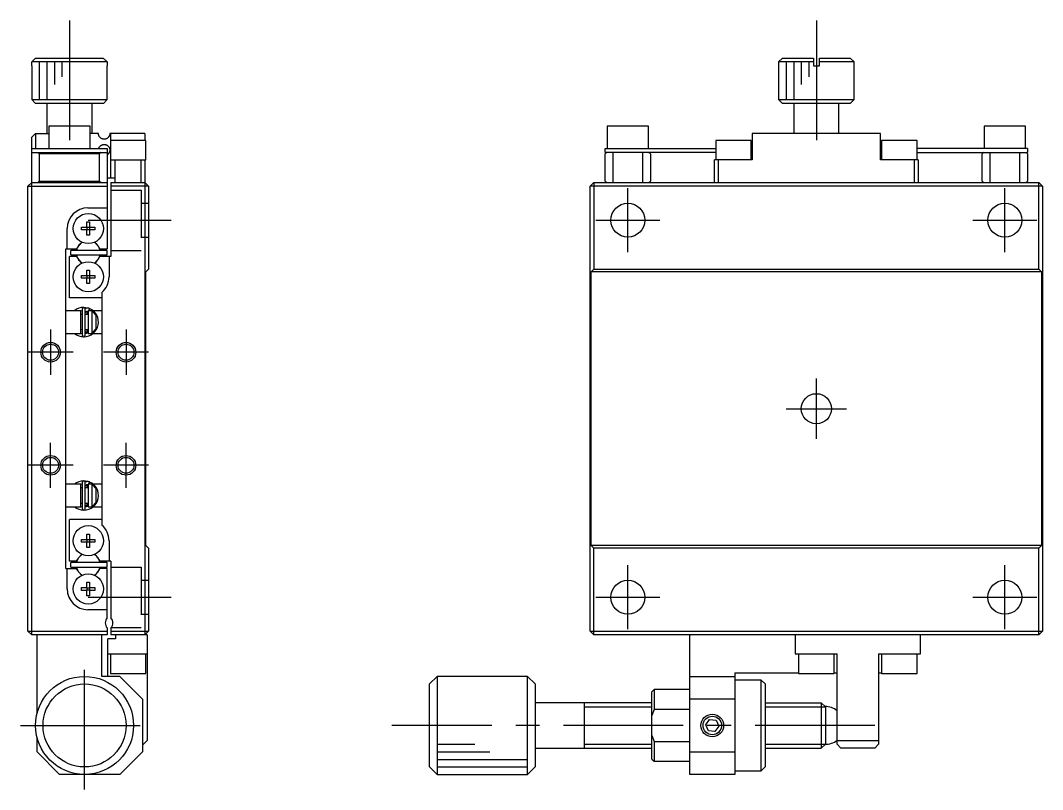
# Model space of a CAD drawing. Extents: x 0 to 305, y -8 to 162.
# Drawn here: x 169 to 304.6, y 60.5 to 162.5 of the extents above; entities that cross this region are included whole.
import ezdxf

# ---------------------------------------------------------------- set-up
doc = ezdxf.new("R2010")
doc.units = 0
doc.header["$LTSCALE"] = 0.5
doc.linetypes.add('CENTER', pattern=[50.8, 31.75, -6.35, 6.35, -6.35])
doc.linetypes.add('DASHED', pattern=[19.05, 12.7, -6.35])
for name, color, linetype in [('MSM_CENTER', 1, 'CENTER'), ('MSM_CONTINUOUS', 7, 'CONTINUOUS'), ('MSM_DASHED', 4, 'DASHED'), ('MSM_NARROW', 5, 'CONTINUOUS')]:
    doc.layers.add(name, color=color, linetype=linetype)

msp = doc.modelspace()

# ---------------------------------------------------------------- linework, layer by layer
at = {"layer": 'MSM_CENTER'}
for p, q in [((175.5, 162.5), (175.5, 146.5)), ((274.555071, 162.5), (274.555071, 145.5)), ((249.555071, 131.75), (249.555071, 140.25)), ((299.555071, 131.75), (299.555071, 140.25)), ((178, 136), (189, 136)), ((245.305071, 136), (253.805071, 136)), ((295.305071, 136), (303.805071, 136)), ((173, 121.500001), (173, 115.499999)), ((183, 121.500001), (183, 115.499999)), ((176.000002, 118.5), (169.999999, 118.5)), ((186.000002, 118.5), (179.999999, 118.5)), ((274.555071, 107), (274.555071, 115)), ((270.555071, 111), (278.555071, 111)), ((173, 100.499999), (173, 106.500001)), ((183, 100.499999), (183, 106.500001)), ((176.000002, 103.5), (169.999999, 103.5)), ((186.000002, 103.5), (179.999999, 103.5)), ((249.555071, 81.75), (249.555071, 90.25)), ((299.555071, 81.75), (299.555071, 90.25)), ((178, 86), (189, 86)), ((245.305071, 86), (253.805071, 86)), ((295.305071, 86), (303.805071, 86)), ((177.5, 60.5), (177.5, 77.5)), ((169, 69), (186, 69)), ((282.305071, 69), (218.255071, 69))]:
    msp.add_line(p, q, dxfattribs=at)
at = {"layer": 'MSM_CONTINUOUS'}
for p, q in [((170.516026, 157), (171.017813, 157.5)), ((171.017813, 157.5), (179.982187, 157.5)), ((179.982187, 157.5), (180.483974, 157)), ((270.055071, 157.5), (269.555071, 157)), ((270.055071, 157.5), (274.155071, 157.5)), ((274.155071, 157.5), (274.155071, 156.5)), ((274.955071, 156.5), (274.955071, 157.5)), ((274.955071, 157.5), (279.055071, 157.5)), ((279.555071, 157), (279.055071, 157.5)), ((170.5, 156.5), (170.516026, 156.5)), ((170.5, 156.5), (170.5, 152)), ((180.483974, 157), (170.516026, 157)), ((170.516026, 156.5), (170.516026, 157)), ((180.483974, 157), (180.483974, 156.5)), ((180.483974, 156.5), (180.5, 156.5)), ((180.5, 152), (180.5, 156.5)), ((274.155071, 157), (269.555071, 157)), ((269.555071, 157), (269.555071, 152)), ((274.155071, 156.5), (274.955071, 156.5)), ((279.555071, 157), (274.955071, 157)), ((279.555071, 152), (279.555071, 157)), ((170.5, 152), (180.5, 152)), ((170.5, 152), (171, 151.5)), ((180, 151.5), (180.5, 152)), ((269.555071, 152), (279.555071, 152)), ((269.555071, 152), (270.055071, 151.5)), ((279.055071, 151.5), (279.555071, 152)), ((180, 151.5), (171, 151.5)), ((172.5, 151.5), (172.5, 147.5)), ((178.5, 147.5), (178.5, 151.5)), ((279.055071, 151.5), (270.055071, 151.5)), ((271.555071, 151.5), (271.555071, 147.5)), ((277.555071, 147.5), (277.555071, 151.5)), ((178.25, 148.5), (172.75, 148.5)), ((172.75, 148.5), (172.75, 145.5)), ((178.25, 145.5), (178.25, 148.5)), ((252.305071, 148.5), (246.805071, 148.5)), ((246.805071, 148.5), (246.805071, 145.5)), ((252.305071, 145.5), (252.305071, 148.5)), ((302.305071, 148.5), (296.805071, 148.5)), ((296.805071, 148.5), (296.805071, 145.5)), ((302.305071, 145.5), (302.305071, 148.5)), ((171, 147.5), (170.5, 147)), ((170.5, 81), (170.5, 147)), ((171, 147.5), (171, 145.5)), ((171, 147.5), (172.75, 147.5)), ((179.35, 147.5), (178.25, 147.5)), ((179.350796, 147.465461), (179.35, 147.5)), ((179.353154, 147.43132), (179.350796, 147.465461)), ((179.357062, 147.397337), (179.353154, 147.43132)), ((179.3625, 147.363642), (179.357062, 147.397337)), ((179.368409, 147.334856), (179.3625, 147.363642)), ((179.375427, 147.306373), (179.368409, 147.334856)), ((179.383524, 147.278273), (179.375427, 147.306373)), ((179.391659, 147.253522), (179.383524, 147.278273)), ((179.400621, 147.229134), (179.391659, 147.253522)), ((179.410384, 147.205162), (179.400621, 147.229134)), ((179.421823, 147.179728), (179.410384, 147.205162)), ((179.434146, 147.154838), (179.421823, 147.179728)), ((179.44731, 147.130548), (179.434146, 147.154838)), ((179.456499, 147.114764), (179.44731, 147.130548)), ((179.466035, 147.099265), (179.456499, 147.114764)), ((179.485923, 147.069409), (179.466035, 147.099265)), ((179.507033, 147.040773), (179.485923, 147.069409)), ((179.523301, 147.020504), (179.507033, 147.040773)), ((179.540146, 147.000938), (179.523301, 147.020504)), ((179.557519, 146.982106), (179.540146, 147.000938)), ((179.57904, 146.960464), (179.557519, 146.982106)), ((179.601216, 146.9399), (179.57904, 146.960464)), ((179.623958, 146.920445), (179.601216, 146.9399)), ((179.65009, 146.899932), (179.623958, 146.920445)), ((179.676613, 146.880934), (179.65009, 146.899932)), ((179.703594, 146.863319), (179.676613, 146.880934)), ((179.730633, 146.847261), (179.703594, 146.863319)), ((179.757962, 146.832535), (179.730633, 146.847261)), ((179.785208, 146.819261), (179.757962, 146.832535)), ((179.812603, 146.80725), (179.785208, 146.819261)), ((179.839949, 146.796527), (179.812603, 146.80725)), ((179.868233, 146.786709), (179.839949, 146.796527)), ((179.896504, 146.778135), (179.868233, 146.786709)), ((179.924693, 146.770776), (179.896504, 146.778135)), ((179.957963, 146.763573), (179.924693, 146.770776)), ((179.991008, 146.757962), (179.957963, 146.763573)), ((180.02374, 146.753887), (179.991008, 146.757962)), ((180.06374, 146.750877), (180.02374, 146.753887)), ((180.103111, 146.750006), (180.06374, 146.750877)), ((180.131799, 146.750674), (180.103111, 146.750006)), ((180.160077, 146.75241), (180.131799, 146.750674)), ((180.196781, 146.756271), (180.160077, 146.75241)), ((180.232702, 146.761833), (180.196781, 146.756271)), ((180.267783, 146.769008), (180.232702, 146.761833)), ((180.318012, 146.782385), (180.267783, 146.769008)), ((180.366313, 146.798874), (180.318012, 146.782385)), ((180.411994, 146.817973), (180.366313, 146.798874)), ((180.455733, 146.839732), (180.411994, 146.817973)), ((180.497259, 146.863851), (180.455733, 146.839732)), ((180.535851, 146.889644), (180.497259, 146.863851)), ((180.572423, 146.91749), (180.535851, 146.889644)), ((180.607164, 146.947474), (180.572423, 146.91749)), ((180.639742, 146.979249), (180.607164, 146.947474)), ((180.670516, 147.013162), (180.639742, 146.979249)), ((180.699171, 147.048893), (180.670516, 147.013162)), ((180.726021, 147.086965), (180.699171, 147.048893)), ((180.75088, 147.127367), (180.726021, 147.086965)), ((180.771459, 147.16587), (180.75088, 147.127367)), ((180.78419, 147.19277), (180.771459, 147.16587)), ((180.796179, 147.220998), (180.78419, 147.19277)), ((180.807354, 147.250699), (180.796179, 147.220998)), ((180.815068, 147.273772), (180.807354, 147.250699)), ((180.822248, 147.297867), (180.815068, 147.273772)), ((180.826693, 147.31448), (180.822248, 147.297867)), ((180.830866, 147.331674), (180.826693, 147.31448)), ((180.834732, 147.349438), (180.830866, 147.331674)), ((180.838249, 147.36776), (180.834732, 147.349438)), ((180.841382, 147.386628), (180.838249, 147.36776)), ((180.84409, 147.406031), (180.841382, 147.386628)), ((180.84542, 147.417282), (180.84409, 147.406031)), ((180.846595, 147.428746), (180.84542, 147.417282)), ((180.847607, 147.440388), (180.846595, 147.428746)), ((180.848451, 147.45217), (180.847607, 147.440388)), ((180.849119, 147.464059), (180.848451, 147.45217)), ((180.849604, 147.476017), (180.849119, 147.464059)), ((180.8499, 147.488009), (180.849604, 147.476017)), ((180.85, 147.5), (180.8499, 147.488009)), ((185.5, 147.5), (180.85, 147.5)), ((185.65, 146.6), (180.95, 146.6)), ((180.95, 146.6), (180.95, 144)), ((181, 146.6), (181, 147.5)), ((185.5, 147.5), (185.5, 146.6)), ((185.65, 144), (185.65, 146.6)), ((265.905071, 146.6), (261.205071, 146.6)), ((261.205071, 146.6), (261.205071, 144)), ((265.905071, 144), (265.905071, 146.6)), ((283.055071, 147.5), (266.055071, 147.5)), ((266.055071, 147.5), (266.055071, 144)), ((283.055071, 144), (283.055071, 147.5)), ((287.905071, 146.6), (283.205071, 146.6)), ((283.205071, 146.6), (283.205071, 144)), ((287.905071, 144), (287.905071, 146.6)), ((170.5, 145.5), (180.5, 145.5)), ((179.377158, 145.5), (179.384773, 145.525719)), ((179.384773, 145.525719), (179.39328, 145.551087)), ((179.39328, 145.551087), (179.402649, 145.576046)), ((179.402649, 145.576046), (179.412046, 145.598695)), ((179.412046, 145.598695), (179.422144, 145.620953)), ((179.422144, 145.620953), (179.432914, 145.642777)), ((179.432914, 145.642777), (179.445711, 145.666612)), ((179.445711, 145.666612), (179.459293, 145.689862)), ((179.459293, 145.689862), (179.473612, 145.712478)), ((179.473612, 145.712478), (179.488172, 145.733781)), ((179.488172, 145.733781), (179.503367, 145.754453)), ((179.503367, 145.754453), (179.51915, 145.774461)), ((179.51915, 145.774461), (179.541865, 145.800984)), ((179.541865, 145.800984), (179.565548, 145.826176)), ((179.565548, 145.826176), (179.583703, 145.844)), ((179.583703, 145.844), (179.602303, 145.861067)), ((179.602303, 145.861067), (179.621298, 145.87736)), ((179.621298, 145.87736), (179.643162, 145.89481)), ((179.643162, 145.89481), (179.665433, 145.91127)), ((179.665433, 145.91127), (179.696002, 145.931888)), ((179.696002, 145.931888), (179.727107, 145.950729)), ((179.727107, 145.950729), (179.758593, 145.967788)), ((179.758593, 145.967788), (179.782655, 145.979553)), ((179.782655, 145.979553), (179.806837, 145.99033)), ((179.806837, 145.99033), (179.837942, 146.002726)), ((179.837942, 146.002726), (179.869107, 146.013574)), ((179.869107, 146.013574), (179.900231, 146.022906)), ((179.900231, 146.022906), (179.9388, 146.032471)), ((179.9388, 146.032471), (179.977103, 146.039862)), ((179.977103, 146.039862), (180.011271, 146.044733)), ((180.011271, 146.044733), (180.045078, 146.047986)), ((180.045078, 146.047986), (180.078636, 146.049696)), ((180.078636, 146.049696), (180.122321, 146.049668)), ((180.122321, 146.049668), (180.16535, 146.047147)), ((180.16535, 146.047147), (180.207375, 146.042274)), ((180.207375, 146.042274), (180.248815, 146.035088)), ((180.248815, 146.035088), (180.289115, 146.025765)), ((180.289115, 146.025765), (180.328666, 146.014291)), ((180.328666, 146.014291), (180.366984, 146.00087)), ((180.366984, 146.00087), (180.404227, 145.985526)), ((180.404227, 145.985526), (180.449866, 145.963396)), ((180.449866, 145.963396), (180.493655, 145.938386)), ((180.493655, 145.938386), (180.535309, 145.910742)), ((180.5, 145.5), (180.5, 132.2)), ((180.535309, 145.910742), (180.575286, 145.880176)), ((180.575286, 145.880176), (180.613069, 145.847047)), ((180.613069, 145.847047), (180.649069, 145.810908)), ((180.649069, 145.810908), (180.682804, 145.772059)), ((180.682804, 145.772059), (180.714433, 145.730084)), ((180.714433, 145.730084), (180.733089, 145.702117)), ((180.733089, 145.702117), (180.750832, 145.67272)), ((180.750832, 145.67272), (180.767582, 145.64181)), ((180.767582, 145.64181), (180.783341, 145.609104)), ((180.783341, 145.609104), (180.790783, 145.592094)), ((180.790783, 145.592094), (180.797936, 145.574563)), ((180.797936, 145.574563), (180.807074, 145.550101)), ((180.811401, 145.062486), (180.802732, 145.037946)), ((180.807074, 145.550101), (180.815618, 145.524488)), ((180.819462, 145.088166), (180.811401, 145.062486)), ((180.815618, 145.524488), (180.823495, 145.497624)), ((180.824202, 145.104979), (180.819462, 145.088166)), ((180.823495, 145.497624), (180.827212, 145.483475)), ((180.828667, 145.122387), (180.824202, 145.104979)), ((180.827212, 145.483475), (180.830725, 145.468943)), ((180.83282, 145.140383), (180.828667, 145.122387)), ((180.830725, 145.468943), (180.834015, 145.45402)), ((180.836622, 145.158964), (180.83282, 145.140383)), ((180.834015, 145.45402), (180.836662, 145.440808)), ((180.840032, 145.178126), (180.836622, 145.158964)), ((180.836662, 145.440808), (180.839122, 145.427251)), ((180.839122, 145.427251), (180.841377, 145.41337)), ((180.843013, 145.197864), (180.840032, 145.178126)), ((180.841377, 145.41337), (180.843408, 145.39919)), ((180.844639, 145.210507), (180.843013, 145.197864)), ((180.843408, 145.39919), (180.845197, 145.384734)), ((180.846072, 145.223411), (180.844639, 145.210507)), ((180.845197, 145.384734), (180.846724, 145.370024)), ((180.8473, 145.236533), (180.846072, 145.223411)), ((180.846724, 145.370024), (180.847695, 145.358695)), ((180.848312, 145.249828), (180.8473, 145.236533)), ((180.847695, 145.358695), (180.8485, 145.347191)), ((180.849096, 145.263254), (180.848312, 145.249828)), ((180.8485, 145.347191), (180.849135, 145.335554)), ((180.84964, 145.276766), (180.849096, 145.263254)), ((180.849135, 145.335554), (180.849596, 145.323823)), ((180.849596, 145.323823), (180.849881, 145.312039)), ((180.849907, 145.28847), (180.84964, 145.276766)), ((180.849881, 145.312039), (180.849986, 145.300241)), ((180.849986, 145.300241), (180.849907, 145.28847)), ((246.555071, 145), (246.555071, 145.5)), ((246.555071, 145.5), (261.205071, 145.5)), ((266.055071, 145.5), (265.905071, 145.5)), ((283.205071, 145.5), (283.055071, 145.5)), ((302.555071, 145.5), (287.905071, 145.5)), ((302.555071, 145.5), (302.555071, 145)), ((170.5, 145), (180.5, 145)), ((171.5, 144.8), (171.3, 145)), ((179.5, 144.8), (171.5, 144.8)), ((171.5, 144.8), (171.5, 141.2)), ((179.7, 145), (179.5, 144.8)), ((179.5, 141.2), (179.5, 144.8)), ((180.50767, 144.670471), (180.500159, 144.665671)), ((180.548865, 144.69915), (180.50767, 144.670471)), ((180.587451, 144.730006), (180.548865, 144.69915)), ((180.623917, 144.763334), (180.587451, 144.730006)), ((180.65787, 144.798717), (180.623917, 144.763334)), ((180.689733, 144.836626), (180.65787, 144.798717)), ((180.719311, 144.876971), (180.689733, 144.836626)), ((180.738004, 144.905725), (180.719311, 144.876971)), ((180.755703, 144.935921), (180.738004, 144.905725)), ((180.768991, 144.960948), (180.755703, 144.935921)), ((180.78161, 144.987089), (180.768991, 144.960948)), ((180.793516, 145.014455), (180.78161, 144.987089)), ((180.802732, 145.037946), (180.793516, 145.014455)), ((180.95, 144), (185.65, 144)), ((181, 141.6), (181, 144)), ((181.5, 144), (181.5, 141)), ((185, 141), (185, 144)), ((185.5, 144), (185.5, 81)), ((246.755071, 145), (246.555071, 144.8)), ((261.205071, 145), (246.555071, 145)), ((246.555071, 141.2), (246.555071, 144.8)), ((247.555071, 145), (247.555071, 141)), ((251.555071, 141), (251.555071, 145)), ((252.555071, 144.8), (252.355071, 145)), ((252.555071, 144.8), (252.555071, 141.2)), ((261.055071, 141), (261.055071, 144)), ((266.055071, 144), (261.055071, 144)), ((261.555071, 144), (261.555071, 141)), ((265.905071, 145), (266.055071, 145)), ((283.055071, 145), (283.205071, 145)), ((288.055071, 144), (283.055071, 144)), ((287.555071, 141), (287.555071, 144)), ((287.905071, 145), (302.555071, 145)), ((288.055071, 144), (288.055071, 141)), ((296.755071, 145), (296.555071, 144.8)), ((296.555071, 141.2), (296.555071, 144.8)), ((297.555071, 145), (297.555071, 141)), ((301.555071, 141), (301.555071, 145)), ((302.555071, 144.8), (302.355071, 145)), ((302.555071, 144.8), (302.555071, 141.2)), ((170, 140.5), (170.5, 141)), ((170.5, 141), (180.5, 141)), ((171.3, 141), (171.5, 141.2)), ((171.5, 141.2), (179.5, 141.2)), ((179.5, 141.2), (179.7, 141)), ((181.5, 141.6), (180.5, 141.6)), ((181, 141), (181, 131.2)), ((181, 141), (185.5, 141)), ((186, 140.5), (185.5, 141)), ((245.055071, 141), (244.555071, 140.5)), ((245.055071, 141), (245.055071, 129.5)), ((245.055071, 141), (304.055071, 141)), ((246.555071, 141.2), (246.755071, 141)), ((252.355071, 141), (252.555071, 141.2)), ((296.555071, 141.2), (296.755071, 141)), ((302.355071, 141), (302.555071, 141.2)), ((304.055071, 129.5), (304.055071, 141)), ((304.555071, 140.5), (304.055071, 141)), ((170, 81.5), (170, 140.5)), ((170, 140.5), (180.5, 140.5)), ((186, 140.5), (181, 140.5)), ((186, 140.5), (186, 129.5)), ((244.555071, 81.5), (244.555071, 140.5)), ((304.555071, 140.5), (244.555071, 140.5)), ((304.555071, 140.5), (304.555071, 81.5)), ((177.95, 137.65), (180.5, 137.65)), ((177.82, 135.786361), (178.18, 135.786361)), ((177.82, 135.08), (177.82, 135.786361)), ((178.18, 135.786361), (178.18, 135.08)), ((175.2, 132.2), (175.2, 134.9)), ((177.113639, 134.72), (177.113639, 135.08)), ((177.113639, 135.08), (177.82, 135.08)), ((177.82, 134.72), (177.113639, 134.72)), ((177.830372, 135.069628), (177.82, 135.08)), ((177.830372, 134.730372), (177.82, 134.72)), ((177.82, 134.013639), (177.82, 134.72)), ((177.830372, 135.069628), (178.169628, 135.069628)), ((177.830372, 134.730372), (177.830372, 135.069628)), ((178.169628, 134.730372), (177.830372, 134.730372)), ((178.169628, 135.069628), (178.18, 135.08)), ((178.169628, 135.069628), (178.169628, 134.730372)), ((178.169628, 134.730372), (178.18, 134.72)), ((178.18, 135.08), (178.886361, 135.08)), ((178.886361, 134.72), (178.18, 134.72)), ((178.18, 134.72), (178.18, 134.013639)), ((178.886361, 135.08), (178.886361, 134.72)), ((178.18, 134.013639), (177.82, 134.013639)), ((175, 132.2), (176.449194, 132.2)), ((175, 89.8), (175, 132.2)), ((175.7, 131.4), (175.7, 132)), ((180.5, 132), (175.7, 132)), ((176.59936, 132.460095), (176.449194, 132.2)), ((179.550806, 132.2), (179.40064, 132.460095)), ((179.550806, 132.2), (180.5, 132.2)), ((180.5, 131.4), (180.5, 132)), ((175.5, 125.7), (175.5, 131.2)), ((176.449194, 131.2), (175.5, 131.2)), ((175.7, 131.4), (180.5, 131.4)), ((176.449194, 131.2), (176.59936, 130.939905)), ((179.40064, 130.939905), (179.550806, 131.2)), ((181, 131.2), (179.550806, 131.2)), ((180.75, 131.2), (180.75, 128.5)), ((177.82, 129.386361), (178.18, 129.386361)), ((177.82, 128.68), (177.82, 129.386361)), ((178.18, 129.386361), (178.18, 128.68)), ((185.65, 129.15), (186, 129.5)), ((185.65, 92.85), (185.65, 129.15)), ((244.705071, 129.15), (245.055071, 129.5)), ((244.705071, 92.85), (244.705071, 129.15)), ((304.405071, 129.15), (244.705071, 129.15)), ((245.055071, 129.5), (304.055071, 129.5)), ((304.055071, 129.5), (304.405071, 129.15)), ((304.405071, 129.15), (304.405071, 92.85)), ((177.113639, 128.32), (177.113639, 128.68)), ((177.113639, 128.68), (177.82, 128.68)), ((177.82, 128.32), (177.113639, 128.32)), ((177.830372, 128.669628), (177.82, 128.68)), ((177.830372, 128.330372), (177.82, 128.32)), ((177.82, 127.613639), (177.82, 128.32)), ((178.18, 127.613639), (177.82, 127.613639)), ((177.830372, 128.330372), (177.830372, 128.669628)), ((177.830372, 128.669628), (178.169628, 128.669628)), ((178.169628, 128.330372), (177.830372, 128.330372)), ((178.169628, 128.669628), (178.18, 128.68)), ((178.169628, 128.669628), (178.169628, 128.330372)), ((178.169628, 128.330372), (178.18, 128.32)), ((178.18, 128.68), (178.886361, 128.68)), ((178.18, 128.32), (178.18, 127.613639)), ((178.886361, 128.32), (178.18, 128.32)), ((178.886361, 128.68), (178.886361, 128.32)), ((179.8, 126.420938), (179.8, 95.579062)), ((179.8, 125.7), (175.5, 125.7)), ((177, 124), (175, 124)), ((176.988569, 124.000322), (176.999797, 124.003368)), ((176.999797, 124.003368), (177.204977, 124.043682)), ((177, 121), (177, 124)), ((177.205, 123.5), (177, 123.5)), ((177.205, 124.25), (177.205, 120.75)), ((178.115047, 124.307696), (177.427592, 124.443656)), ((177.601111, 124.277317), (177.593453, 124.273625)), ((177.595, 120.75), (177.595, 124.25)), ((177.595, 123.648501), (177.595334, 123.662726)), ((178, 123.5), (177.595, 123.5)), ((177.595334, 123.662726), (177.596394, 123.677706)), ((177.596394, 123.677706), (177.598177, 123.692615)), ((177.598177, 123.692615), (177.600681, 123.707419)), ((177.600681, 123.707419), (177.603898, 123.722082)), ((177.632458, 124.291245), (177.601111, 124.277317)), ((177.603898, 123.722082), (177.607822, 123.73657)), ((177.607822, 123.73657), (177.612445, 123.75085)), ((177.612445, 123.75085), (177.617756, 123.764887)), ((177.617756, 123.764887), (177.623743, 123.778647)), ((177.623743, 123.778647), (177.630394, 123.792099)), ((177.630394, 123.792099), (177.637694, 123.805209)), ((177.664449, 124.303587), (177.632458, 124.291245)), ((177.637694, 123.805209), (177.645628, 123.817947)), ((177.645628, 123.817947), (177.654176, 123.83028)), ((177.654176, 123.83028), (177.663321, 123.842179)), ((177.663321, 123.842179), (177.673043, 123.853614)), ((177.697004, 124.314314), (177.664449, 124.303587)), ((177.673043, 123.853614), (177.683319, 123.864555)), ((177.683319, 123.864555), (177.694126, 123.874976)), ((177.694126, 123.874976), (177.705439, 123.884849)), ((177.730043, 124.323399), (177.697004, 124.314314)), ((177.705439, 123.884849), (177.717232, 123.894147)), ((177.717232, 123.894147), (177.729478, 123.902848)), ((177.729478, 123.902848), (177.742147, 123.910926)), ((177.763487, 124.330822), (177.730043, 124.323399)), ((177.742147, 123.910926), (177.755209, 123.91836)), ((177.755209, 123.91836), (177.768634, 123.925129)), ((177.797254, 124.336564), (177.763487, 124.330822)), ((177.768634, 123.925129), (177.782386, 123.931214)), ((177.782386, 123.931214), (177.796434, 123.936597)), ((177.796434, 123.936597), (177.810741, 123.941264)), ((177.83126, 124.340611), (177.797254, 124.336564)), ((177.8, 123.938195), (177.8, 123.5)), ((177.810741, 123.941264), (177.825271, 123.945199)), ((177.825271, 123.945199), (177.839987, 123.948391)), ((177.865423, 124.342953), (177.83126, 124.340611)), ((177.839987, 123.948391), (177.854851, 123.95083)), ((177.854851, 123.95083), (177.869824, 123.952508)), ((177.899659, 124.343585), (177.865423, 124.342953)), ((177.869824, 123.952508), (177.884867, 123.95342)), ((177.884867, 123.95342), (177.899941, 123.953562)), ((177.933885, 124.342506), (177.899659, 124.343585)), ((177.899941, 123.953562), (177.915005, 123.952933)), ((177.915005, 123.952933), (177.93002, 123.951535)), ((177.93002, 123.951535), (177.944946, 123.949372)), ((177.968017, 124.339716), (177.933885, 124.342506)), ((177.944946, 123.949372), (177.959743, 123.946448)), ((177.959743, 123.946448), (177.974372, 123.942773)), ((178.001972, 124.335224), (177.968017, 124.339716)), ((177.974372, 123.942773), (177.988795, 123.938357)), ((177.988795, 123.938357), (178.002975, 123.933212)), ((178, 124), (178, 121)), ((178.5, 124), (178, 124)), ((178.035666, 124.329039), (178.001972, 124.335224)), ((178.002975, 123.933212), (178.011295, 123.929805)), ((178.013351, 123.929966), (178.025639, 123.924638)), ((178.069018, 124.321176), (178.035666, 124.329039)), ((178.064512, 124), (178.070842, 124.011988)), ((178.101945, 124.311653), (178.069018, 124.321176)), ((178.070842, 124.011988), (178.077286, 124.024622)), ((178.105696, 124.0602), (178.075505, 123.999999)), ((178.077286, 124.024622), (178.0838, 124.037818)), ((178.0838, 124.037818), (178.090342, 124.051489)), ((178.090342, 124.051489), (178.096867, 124.065543)), ((178.096867, 124.065543), (178.103333, 124.079887)), ((178.134364, 124.300494), (178.101945, 124.311653)), ((178.103333, 124.079887), (178.109697, 124.094425)), ((178.173397, 124.283618), (178.105696, 124.0602)), ((178.109697, 124.094425), (178.115915, 124.109061)), ((178.115915, 124.109061), (178.121947, 124.123697)), ((178.121947, 124.123697), (178.127753, 124.138237)), ((178.127753, 124.138237), (178.133294, 124.152583)), ((178.133294, 124.152583), (178.138533, 124.16664)), ((178.164531, 124.28844), (178.134364, 124.300494)), ((178.138533, 124.16664), (178.143435, 124.180314)), ((178.143435, 124.180314), (178.147968, 124.193514)), ((178.147968, 124.193514), (178.152101, 124.206153)), ((178.152101, 124.206153), (178.155808, 124.218147)), ((178.155808, 124.218147), (178.159062, 124.229416)), ((178.159062, 124.229416), (178.161844, 124.239884)), ((178.161844, 124.239884), (178.164133, 124.249483)), ((178.164133, 124.249483), (178.165916, 124.258147)), ((178.16526, 124.288017), (178.164531, 124.28844)), ((178.1673, 124.28465), (178.16526, 124.288017)), ((178.165916, 124.258147), (178.16718, 124.265821)), ((178.193692, 124.27463), (178.166697, 124.286447)), ((178.16718, 124.265821), (178.167916, 124.272452)), ((178.167792, 124.282418), (178.1673, 124.28465)), ((178.168121, 124.277997), (178.167792, 124.282418)), ((178.167916, 124.272452), (178.168121, 124.277997)), ((178.5, 121), (178.5, 124)), ((178.5, 123.945683), (179, 123.416515)), ((179.8, 124), (178.636615, 124)), ((179, 123.416515), (179, 121.583485)), ((175, 121), (177, 121)), ((176.999754, 120.996631), (176.987567, 120.999914)), ((177.204944, 120.956634), (176.999754, 120.996631)), ((177, 121.5), (177.205, 121.5)), ((177.595, 121.5), (178, 121.5)), ((177.595076, 121.344804), (177.595, 121.351499)), ((178.000158, 121.06479), (177.595043, 120.956311)), ((177.595771, 121.3298), (177.595076, 121.344804)), ((177.597193, 121.314844), (177.595771, 121.3298)), ((177.599338, 121.299973), (177.597193, 121.314844)), ((177.602202, 121.285221), (177.599338, 121.299973)), ((177.60578, 121.270622), (177.602202, 121.285221)), ((177.610063, 121.256213), (177.60578, 121.270622)), ((177.615043, 121.242026), (177.610063, 121.256213)), ((177.620709, 121.228097), (177.615043, 121.242026)), ((177.62705, 121.214458), (177.620709, 121.228097)), ((177.634052, 121.201143), (177.62705, 121.214458)), ((177.6417, 121.188186), (177.634052, 121.201143)), ((177.649977, 121.175617), (177.6417, 121.188186)), ((177.658864, 121.163468), (177.649977, 121.175617)), ((177.668343, 121.151771), (177.658864, 121.163468)), ((177.678391, 121.140556), (177.668343, 121.151771)), ((177.688986, 121.129851), (177.678391, 121.140556)), ((177.700103, 121.119684), (177.688986, 121.129851)), ((177.711716, 121.110083), (177.700103, 121.119684)), ((177.723797, 121.101074), (177.711716, 121.110083)), ((177.736317, 121.09268), (177.723797, 121.101074)), ((177.749246, 121.084926), (177.736317, 121.09268)), ((177.762552, 121.077833), (177.749246, 121.084926)), ((177.776201, 121.07142), (177.762552, 121.077833)), ((177.790159, 121.065707), (177.776201, 121.07142)), ((177.80439, 121.060709), (177.790159, 121.065707)), ((177.8, 121.5), (177.8, 121.061816)), ((177.818857, 121.056441), (177.80439, 121.060709)), ((177.833523, 121.052915), (177.818857, 121.056441)), ((177.84835, 121.050141), (177.833523, 121.052915)), ((177.863298, 121.048128), (177.84835, 121.050141)), ((177.878328, 121.046882), (177.863298, 121.048128)), ((177.8934, 121.046405), (177.878328, 121.046882)), ((177.908474, 121.0467), (177.8934, 121.046405)), ((177.92351, 121.047764), (177.908474, 121.0467)), ((177.938468, 121.049594), (177.92351, 121.047764)), ((177.95331, 121.052184), (177.938468, 121.049594)), ((177.967997, 121.055528), (177.95331, 121.052184)), ((177.982489, 121.059613), (177.967997, 121.055528)), ((177.996751, 121.064429), (177.982489, 121.059613)), ((178.011295, 121.070195), (177.996751, 121.064429)), ((178, 121), (178.5, 121)), ((178.107645, 120.690179), (178.164531, 120.71156)), ((178.164086, 120.712419), (178.182078, 120.720219)), ((178.169839, 120.715781), (178.173188, 120.716337)), ((179, 121.583485), (178.5, 121.054317)), ((178.636245, 121), (179.8, 121)), ((177, 101), (175, 101)), ((176.988569, 101.000322), (176.999797, 101.003368)), ((176.999797, 101.003368), (177.204977, 101.043682)), ((177, 98), (177, 101)), ((177.205, 100.5), (177, 100.5)), ((177.205, 101.25), (177.205, 97.75)), ((178.115047, 101.307696), (177.427592, 101.443656)), ((177.601111, 101.277317), (177.593453, 101.273625)), ((177.595, 97.75), (177.595, 101.25)), ((177.595, 100.648501), (177.595334, 100.662726)), ((178, 100.5), (177.595, 100.5)), ((177.595334, 100.662726), (177.596394, 100.677706)), ((177.596394, 100.677706), (177.598177, 100.692615)), ((177.598177, 100.692615), (177.600681, 100.707419)), ((177.600681, 100.707419), (177.603898, 100.722082)), ((177.632458, 101.291245), (177.601111, 101.277317)), ((177.603898, 100.722082), (177.607822, 100.73657)), ((177.607822, 100.73657), (177.612445, 100.75085)), ((177.612445, 100.75085), (177.617756, 100.764887)), ((177.617756, 100.764887), (177.623743, 100.778647)), ((177.623743, 100.778647), (177.630394, 100.792099)), ((177.630394, 100.792099), (177.637694, 100.805209)), ((177.664449, 101.303587), (177.632458, 101.291245)), ((177.637694, 100.805209), (177.645628, 100.817947)), ((177.645628, 100.817947), (177.654176, 100.83028)), ((177.654176, 100.83028), (177.663321, 100.842179)), ((177.663321, 100.842179), (177.673043, 100.853614)), ((177.697004, 101.314314), (177.664449, 101.303587)), ((177.673043, 100.853614), (177.683319, 100.864555)), ((177.683319, 100.864555), (177.694126, 100.874976)), ((177.694126, 100.874976), (177.705439, 100.884849)), ((177.730043, 101.323399), (177.697004, 101.314314)), ((177.705439, 100.884849), (177.717232, 100.894147)), ((177.717232, 100.894147), (177.729478, 100.902848)), ((177.729478, 100.902848), (177.742147, 100.910926)), ((177.763487, 101.330822), (177.730043, 101.323399)), ((177.742147, 100.910926), (177.755209, 100.91836)), ((177.755209, 100.91836), (177.768634, 100.925129)), ((177.797254, 101.336564), (177.763487, 101.330822)), ((177.768634, 100.925129), (177.782386, 100.931214)), ((177.782386, 100.931214), (177.796434, 100.936597)), ((177.796434, 100.936597), (177.810741, 100.941264)), ((177.83126, 101.340611), (177.797254, 101.336564)), ((177.8, 100.938195), (177.8, 100.5)), ((177.810741, 100.941264), (177.825271, 100.945199)), ((177.825271, 100.945199), (177.839987, 100.948391)), ((177.865423, 101.342953), (177.83126, 101.340611)), ((177.839987, 100.948391), (177.854851, 100.95083)), ((177.854851, 100.95083), (177.869824, 100.952508)), ((177.899659, 101.343585), (177.865423, 101.342953)), ((177.869824, 100.952508), (177.884867, 100.95342)), ((177.884867, 100.95342), (177.899941, 100.953562)), ((177.933885, 101.342506), (177.899659, 101.343585)), ((177.899941, 100.953562), (177.915005, 100.952933)), ((177.915005, 100.952933), (177.93002, 100.951535)), ((177.93002, 100.951535), (177.944946, 100.949372)), ((177.968017, 101.339716), (177.933885, 101.342506)), ((177.944946, 100.949372), (177.959743, 100.946448)), ((177.959743, 100.946448), (177.974372, 100.942773)), ((178.001972, 101.335224), (177.968017, 101.339716)), ((177.974372, 100.942773), (177.988795, 100.938357)), ((177.988795, 100.938357), (178.002975, 100.933212)), ((178, 101), (178, 98)), ((178.5, 101), (178, 101)), ((178.035666, 101.329039), (178.001972, 101.335224)), ((178.002975, 100.933212), (178.011295, 100.929805)), ((178.013351, 100.929966), (178.020496, 100.926884)), ((178.069018, 101.321176), (178.035666, 101.329039)), ((178.064512, 101), (178.070842, 101.011988)), ((178.101945, 101.311653), (178.069018, 101.321176)), ((178.070842, 101.011988), (178.077286, 101.024622)), ((178.105696, 101.0602), (178.075505, 100.999999)), ((178.077286, 101.024622), (178.0838, 101.037818)), ((178.0838, 101.037818), (178.090342, 101.051489)), ((178.090342, 101.051489), (178.096867, 101.065543)), ((178.096867, 101.065543), (178.103333, 101.079887)), ((178.134364, 101.300494), (178.101945, 101.311653)), ((178.103333, 101.079887), (178.109697, 101.094425)), ((178.173397, 101.283618), (178.105696, 101.0602)), ((178.109697, 101.094425), (178.115915, 101.109061)), ((178.115915, 101.109061), (178.121947, 101.123697)), ((178.121947, 101.123697), (178.127753, 101.138237)), ((178.127753, 101.138237), (178.133294, 101.152583)), ((178.133294, 101.152583), (178.138533, 101.16664)), ((178.164531, 101.28844), (178.134364, 101.300494)), ((178.138533, 101.16664), (178.143435, 101.180314)), ((178.143435, 101.180314), (178.147968, 101.193514)), ((178.147968, 101.193514), (178.152101, 101.206153)), ((178.152101, 101.206153), (178.155808, 101.218147)), ((178.155808, 101.218147), (178.159062, 101.229416)), ((178.159062, 101.229416), (178.161844, 101.239884)), ((178.161844, 101.239884), (178.164133, 101.249483)), ((178.164133, 101.249483), (178.165916, 101.258147)), ((178.16526, 101.288017), (178.164531, 101.28844)), ((178.1673, 101.28465), (178.16526, 101.288017)), ((178.165916, 101.258147), (178.16718, 101.265821)), ((178.16718, 101.265821), (178.167916, 101.272452)), ((178.167792, 101.282418), (178.1673, 101.28465)), ((178.168121, 101.277997), (178.167792, 101.282418)), ((178.167916, 101.272452), (178.168121, 101.277997)), ((178.193692, 101.27463), (178.173857, 101.283361)), ((178.5, 98), (178.5, 101)), ((178.5, 100.945683), (179, 100.416515)), ((179.8, 101), (178.636615, 101)), ((179, 100.416515), (179, 98.583485)), ((175, 98), (177, 98)), ((176.999754, 97.996631), (176.987567, 97.999914)), ((177.204944, 97.956634), (176.999754, 97.996631)), ((177, 98.5), (177.205, 98.5)), ((177.595, 98.5), (178, 98.5)), ((177.595076, 98.344804), (177.595, 98.351499)), ((178.000158, 98.06479), (177.595043, 97.956311)), ((177.595771, 98.3298), (177.595076, 98.344804)), ((177.597193, 98.314844), (177.595771, 98.3298)), ((177.599338, 98.299973), (177.597193, 98.314844)), ((177.602202, 98.285221), (177.599338, 98.299973)), ((177.60578, 98.270622), (177.602202, 98.285221)), ((177.610063, 98.256213), (177.60578, 98.270622)), ((177.615043, 98.242026), (177.610063, 98.256213)), ((177.620709, 98.228097), (177.615043, 98.242026)), ((177.62705, 98.214458), (177.620709, 98.228097)), ((177.634052, 98.201143), (177.62705, 98.214458)), ((177.6417, 98.188186), (177.634052, 98.201143)), ((177.649977, 98.175617), (177.6417, 98.188186)), ((177.658864, 98.163468), (177.649977, 98.175617)), ((177.668343, 98.151771), (177.658864, 98.163468)), ((177.678391, 98.140556), (177.668343, 98.151771)), ((177.688986, 98.129851), (177.678391, 98.140556)), ((177.700103, 98.119684), (177.688986, 98.129851)), ((177.711716, 98.110083), (177.700103, 98.119684)), ((177.723797, 98.101074), (177.711716, 98.110083)), ((177.736317, 98.09268), (177.723797, 98.101074)), ((177.749246, 98.084926), (177.736317, 98.09268)), ((177.762552, 98.077833), (177.749246, 98.084926)), ((177.776201, 98.07142), (177.762552, 98.077833)), ((177.790159, 98.065707), (177.776201, 98.07142)), ((177.80439, 98.060709), (177.790159, 98.065707)), ((177.8, 98.5), (177.8, 98.061816)), ((177.818857, 98.056441), (177.80439, 98.060709)), ((177.833523, 98.052915), (177.818857, 98.056441)), ((177.84835, 98.050141), (177.833523, 98.052915)), ((177.863298, 98.048128), (177.84835, 98.050141)), ((177.878328, 98.046882), (177.863298, 98.048128)), ((177.8934, 98.046405), (177.878328, 98.046882)), ((177.908474, 98.0467), (177.8934, 98.046405)), ((177.92351, 98.047764), (177.908474, 98.0467)), ((177.938468, 98.049594), (177.92351, 98.047764)), ((177.95331, 98.052184), (177.938468, 98.049594)), ((177.967997, 98.055528), (177.95331, 98.052184)), ((177.982489, 98.059613), (177.967997, 98.055528)), ((177.996751, 98.064429), (177.982489, 98.059613)), ((178.011295, 98.070195), (177.996751, 98.064429)), ((178, 98), (178.5, 98)), ((178.107645, 97.690179), (178.164531, 97.71156)), ((178.164086, 97.712419), (178.182078, 97.720219)), ((178.169839, 97.715781), (178.173188, 97.716337)), ((179, 98.583485), (178.5, 98.054317)), ((178.636245, 98), (179.8, 98)), ((175.5, 90.8), (175.5, 96.3)), ((179.8, 96.3), (175.5, 96.3)), ((177.113639, 93.32), (177.113639, 93.68)), ((177.113639, 93.68), (177.82, 93.68)), ((177.82, 94.386361), (178.18, 94.386361)), ((177.82, 93.68), (177.82, 94.386361)), ((177.830372, 93.669628), (177.82, 93.68)), ((177.830372, 93.330372), (177.830372, 93.669628)), ((177.830372, 93.669628), (178.169628, 93.669628)), ((178.169628, 93.669628), (178.18, 93.68)), ((178.169628, 93.669628), (178.169628, 93.330372)), ((178.18, 94.386361), (178.18, 93.68)), ((178.18, 93.68), (178.886361, 93.68)), ((178.886361, 93.68), (178.886361, 93.32)), ((177.82, 93.32), (177.113639, 93.32)), ((177.830372, 93.330372), (177.82, 93.32)), ((177.82, 92.613639), (177.82, 93.32)), ((178.18, 92.613639), (177.82, 92.613639)), ((178.169628, 93.330372), (177.830372, 93.330372)), ((178.169628, 93.330372), (178.18, 93.32)), ((178.18, 93.32), (178.18, 92.613639)), ((178.886361, 93.32), (178.18, 93.32)), ((180.75, 93.5), (180.75, 90.8)), ((186, 92.5), (185.65, 92.85)), ((186, 92.5), (186, 81.5)), ((245.055071, 92.5), (244.705071, 92.85)), ((304.405071, 92.85), (244.705071, 92.85)), ((304.055071, 92.5), (245.055071, 92.5)), ((245.055071, 81), (245.055071, 92.5)), ((304.405071, 92.85), (304.055071, 92.5)), ((304.055071, 81), (304.055071, 92.5)), ((176.449194, 90.8), (176.59936, 91.060095)), ((179.40064, 91.060095), (179.550806, 90.8)), ((175, 89.8), (176.449194, 89.8)), ((175.2, 87.1), (175.2, 89.8)), ((176.449194, 90.8), (175.5, 90.8)), ((175.7, 90), (175.7, 90.6)), ((180.5, 90.6), (175.7, 90.6)), ((175.7, 90), (180.5, 90)), ((176.59936, 89.539905), (176.449194, 89.8)), ((179.550806, 89.8), (179.40064, 89.539905)), ((181, 90.8), (179.550806, 90.8)), ((180.5, 89.8), (179.550806, 89.8)), ((180.5, 90), (180.5, 90.6)), ((180.5, 83.261438), (180.5, 89.8)), ((181, 90.8), (181, 83.261438)), ((177.113639, 86.92), (177.113639, 87.28)), ((177.113639, 87.28), (177.82, 87.28)), ((177.82, 86.92), (177.113639, 86.92)), ((177.82, 87.986361), (178.18, 87.986361)), ((177.82, 87.28), (177.82, 87.986361)), ((177.830372, 87.269628), (177.82, 87.28)), ((177.830372, 86.930372), (177.82, 86.92)), ((177.82, 86.213639), (177.82, 86.92)), ((177.830372, 86.930372), (177.830372, 87.269628)), ((177.830372, 87.269628), (178.169628, 87.269628)), ((178.169628, 86.930372), (177.830372, 86.930372)), ((178.169628, 87.269628), (178.18, 87.28)), ((178.169628, 87.269628), (178.169628, 86.930372)), ((178.169628, 86.930372), (178.18, 86.92)), ((178.18, 87.986361), (178.18, 87.28)), ((178.18, 87.28), (178.886361, 87.28)), ((178.886361, 86.92), (178.18, 86.92)), ((178.18, 86.92), (178.18, 86.213639)), ((178.886361, 87.28), (178.886361, 86.92)), ((178.18, 86.213639), (177.82, 86.213639)), ((180.5, 84.35), (177.95, 84.35)), ((170, 81.5), (180.5, 81.5)), ((170, 81.5), (170.5, 81)), ((180.5, 81.938562), (180.5, 81)), ((181, 81.938562), (181, 81)), ((181, 81.5), (186, 81.5)), ((185.5, 81), (186, 81.5)), ((244.555071, 81.5), (304.555071, 81.5)), ((244.555071, 81.5), (245.055071, 81)), ((304.055071, 81), (304.555071, 81.5)), ((180.5, 81), (170.5, 81)), ((171.2, 70.6), (171.2, 81)), ((179.8, 75.5), (179.8, 81)), ((181.6, 80.5), (180.6, 80.5)), ((180.6, 75.5), (180.6, 80.5)), ((185.8, 81), (181, 81)), ((181.6, 81), (181.6, 80.5)), ((185.8, 81), (185.8, 67)), ((304.055071, 81), (245.055071, 81)), ((257.755071, 62.5), (257.755071, 81)), ((271.755071, 81), (271.755071, 78.5)), ((288.355071, 78.5), (288.355071, 81)), ((180.6, 78.5), (185.8, 78.5)), ((180.95, 78.5), (180.95, 75.9)), ((185.65, 75.9), (185.65, 78.5)), ((271.755071, 78.5), (277.305071, 78.5)), ((272.205071, 78.5), (272.205071, 75.9)), ((276.905071, 75.9), (276.905071, 78.5)), ((277.305071, 66.5), (277.305071, 78.5)), ((282.805071, 78.5), (288.355071, 78.5)), ((282.805071, 78.5), (282.805071, 66.5)), ((283.205071, 78.5), (283.205071, 75.9)), ((287.905071, 75.9), (287.905071, 78.5)), ((263.755071, 76), (263.755071, 62.5)), ((263.755071, 76), (272.205071, 76)), ((276.905071, 76), (277.305071, 76)), ((282.805071, 76), (283.205071, 76)), ((182.2, 75.5), (179.8, 75.5)), ((180.95, 75.9), (185.65, 75.9)), ((185.2, 72.5), (182.2, 75.5)), ((224.255071, 75.5), (223.255071, 74.5)), ((224.255071, 75.5), (224.255071, 62.5)), ((236.255071, 75.5), (224.255071, 75.5)), ((236.255071, 62.5), (236.255071, 75.5)), ((237.255071, 74.5), (236.255071, 75.5)), ((257.755071, 75.5), (263.755071, 75.5)), ((267.255071, 75), (263.755071, 75)), ((267.255071, 63), (267.255071, 75)), ((267.755071, 74.5), (267.255071, 75)), ((272.205071, 75.9), (276.905071, 75.9)), ((283.205071, 75.9), (287.905071, 75.9)), ((223.255071, 63.5), (223.255071, 74.5)), ((237.255071, 74.5), (237.255071, 63.5)), ((253.055071, 73.75), (252.755071, 73.45)), ((252.755071, 64.55), (252.755071, 73.45)), ((253.055071, 73.75), (253.055071, 71.12132)), ((257.755071, 73.75), (253.055071, 73.75)), ((267.755071, 74.5), (267.755071, 63.5)), ((185.2, 72.5), (185.2, 65.5)), ((252.755051, 72), (237.255071, 72)), ((243.755071, 72.000005), (243.755071, 65.999995)), ((263.755071, 72.5), (257.755071, 72.5)), ((267.75507, 72), (275.213571, 72)), ((275.213571, 72), (275.213571, 66)), ((275.755071, 71.4585), (275.213571, 72)), ((253.055071, 71.12132), (252.755071, 70.319091)), ((257.755071, 71.12132), (253.055071, 71.12132)), ((275.755071, 71.4585), (275.755071, 66.5415)), ((259.893556, 69.088278), (260.400764, 69.790232)), ((260.400764, 69.790232), (261.262278, 69.701954)), ((261.262278, 69.701954), (261.616585, 68.911722)), ((260.247863, 68.298046), (259.893556, 69.088278)), ((261.109377, 68.209768), (260.247863, 68.298046)), ((261.616585, 68.911722), (261.109377, 68.209768)), ((171.2, 65.5), (171.2, 67.4)), ((185.8, 67), (185.2, 66.4)), ((185.2, 66.5), (185.3, 66.5)), ((252.755071, 67.680909), (253.055071, 66.87868)), ((253.055071, 66.87868), (253.055071, 64.25)), ((253.055071, 66.87868), (257.755071, 66.87868)), ((275.213571, 66), (275.755071, 66.5415)), ((277.305071, 67), (282.805071, 67)), ((277.305071, 66.5), (277.805071, 66)), ((282.305071, 66), (282.805071, 66.5)), ((171.2, 65.5), (174.2, 62.5)), ((182.2, 62.5), (185.2, 65.5)), ((237.255071, 66), (252.755051, 66)), ((257.755071, 65.5), (263.755071, 65.5)), ((267.75507, 66), (275.213571, 66)), ((282.305071, 66), (277.805071, 66)), ((252.755071, 64.55), (253.055071, 64.25)), ((253.055071, 64.25), (257.755071, 64.25)), ((182.2, 62.5), (174.2, 62.5)), ((223.255071, 63.5), (224.255071, 62.5)), ((224.255071, 62.5), (236.255071, 62.5)), ((236.255071, 62.5), (237.255071, 63.5)), ((263.755071, 62.5), (257.755071, 62.5)), ((263.755071, 63), (267.255071, 63)), ((267.255071, 63), (267.755071, 63.5))]:
    msp.add_line(p, q, dxfattribs=at)
for centre, radius in [((249.555071, 136), 2.25), ((299.555071, 136), 2.25), ((178, 134.9), 2), ((178, 128.5), 2), ((173, 118.5), 1.0565), ((183, 118.5), 1.0565), ((274.555071, 111), 2), ((173, 103.5), 1.0565), ((183, 103.5), 1.0565), ((178, 93.5), 2), ((178, 87.1), 2), ((249.555071, 86), 2.25), ((299.555071, 86), 2.25), ((177.5, 69), 6.5), ((177.5, 69), 5.5), ((260.755071, 69), 1.2295)]:
    msp.add_circle(centre, radius, dxfattribs=at)
for centre, radius, start, end in [((177.95, 134.9), 2.75, 90, 180), ((178, 131.700001), 1.5875, 120.433263, 169.10700354), ((178.114905, 131.585095), 1.75, 121.881533, 150.00000699), ((178, 131.700001), 1.5875, 10.893016, 59.56675503), ((177.885095, 131.585095), 1.75, 30, 58.11848961), ((178, 131.700001), 1.5875, 190.89309, 239.56683217), ((178.114905, 131.814905), 1.75, 210, 238.11845216), ((178, 131.700001), 1.5875, 300.433182, 349.1069088), ((177.885095, 131.814905), 1.75, 301.881533, 330.00002684), ((178, 128.5), 2.75, 310.885193, 0), ((177.401827, 122.494829), 1.949107, 90.724667, 129.426223), ((177.4, 124.25), 0.195, 0, 180), ((177.399686, 122.500141), 1.94403, 270.734734, 66.839517), ((177.398921, 122.496165), 1.939975, 230.469098, 269.286231), ((177.4, 120.75), 0.195, 180, 0), ((177.401827, 99.494829), 1.949107, 90.724667, 129.426223), ((177.4, 101.25), 0.195, 0, 180), ((177.399686, 99.500141), 1.94403, 270.734734, 66.839517), ((177.398921, 99.496165), 1.939975, 230.469098, 269.286231), ((177.4, 97.75), 0.195, 180, 0), ((178, 93.5), 2.75, 0, 49.114807), ((178, 90.300001), 1.5875, 120.433263, 169.10700354), ((178.114905, 90.185095), 1.75, 121.881533, 150.00000699), ((178, 90.300001), 1.5875, 10.893016, 59.56675503), ((177.885095, 90.185095), 1.75, 30, 58.11848961), ((178, 90.300001), 1.5875, 190.89309, 239.56683217), ((178.114905, 90.414905), 1.75, 210, 238.11845216), ((178, 90.300001), 1.5875, 300.433182, 349.1069088), ((177.885095, 90.414905), 1.75, 301.881533, 330.00002684), ((177.95, 87.1), 2.75, 180, 270), ((181.25, 82.6), 1, 138.590378, 221.409622), ((180.25, 82.6), 1, 318.590378, 41.409622), ((275.755071, 69), 2.5, 51.683866, 90.94338622), ((275.755071, 69), 2.5, 269.05661378, 308.316134)]:
    msp.add_arc(centre, radius, start, end, dxfattribs=at)
at = {"layer": 'MSM_DASHED'}
for p, q in [((181, 140), (185, 140)), ((185, 140), (185, 132)), ((185, 138.25), (186, 138.25)), ((185, 133.75), (186, 133.75)), ((181, 132), (185, 132)), ((181, 90), (185, 90)), ((185, 90), (185, 82)), ((185, 88.25), (186, 88.25)), ((185, 83.75), (186, 83.75)), ((181.05, 82), (185, 82))]:
    msp.add_line(p, q, dxfattribs=at)
at = {"layer": 'MSM_NARROW'}
for p, q in [((171.5, 157), (171.5, 152)), ((172.5, 157), (172.5, 152)), ((173.5, 157), (173.5, 154)), ((174.5, 157), (174.5, 155)), ((270.555071, 157), (270.555071, 152)), ((271.555071, 157), (271.555071, 152)), ((272.555071, 157), (272.555071, 154)), ((273.555071, 157), (273.555071, 155)), ((243.755071, 71.4585), (252.75507, 71.4585)), ((267.75507, 71.4585), (275.755071, 71.4585)), ((224.255071, 66.5), (229.255071, 66.5)), ((243.755071, 66.5415), (252.75507, 66.5415)), ((267.75507, 66.5415), (275.755071, 66.5415)), ((224.255071, 65.5), (231.255071, 65.5)), ((224.255071, 64.5), (236.255071, 64.5)), ((224.255071, 63.5), (236.255071, 63.5))]:
    msp.add_line(p, q, dxfattribs=at)
for centre, radius in [((173, 118.5), 1.3), ((183, 118.5), 1.3), ((173, 103.5), 1.3), ((183, 103.5), 1.3), ((260.755071, 69), 1.5)]:
    msp.add_circle(centre, radius, dxfattribs=at)

doc.saveas('drawing.dxf')
